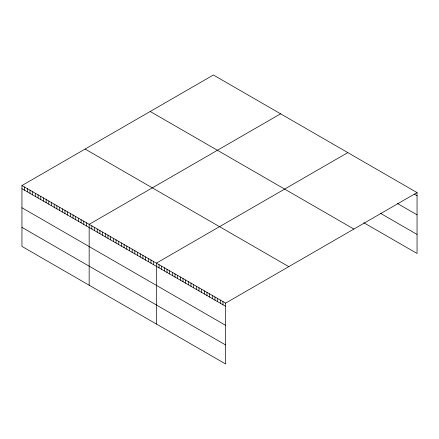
<?xml version="1.0" encoding="UTF-8"?>
<svg xmlns="http://www.w3.org/2000/svg" width="439" height="439" viewBox="0 0 439 439"><rect width="100%" height="100%" fill="white"/><g stroke="black" fill="none" stroke-linecap="round" stroke-linejoin="round"><path stroke-width="0.66" d="M21.95 185.527L225.619 303.113L225.619 363.997L21.95 246.411L21.95 185.527L213.381 75.003L417.05 192.589L417.05 253.473L363.783 222.721M280.592 113.811L89.161 224.329L89.161 285.213M347.803 152.613L156.372 263.137L156.372 324.015M225.619 303.113L417.05 192.589M414.389 194.236L417.05 195.772M397.339 203.438L417.05 214.814M380.295 213.211L417.05 234.431M150.209 111.479L353.878 229.065M85.122 149.057L288.791 266.643M21.95 188.71L225.619 306.296M21.95 207.751L225.619 325.337M21.95 227.369L225.619 344.955M222.952 301.577L222.952 304.759M220.29 300.04L220.29 303.223M217.629 298.498L217.629 301.681M214.962 296.962L214.962 300.144M212.3 295.425L212.3 298.608M209.639 293.889L209.639 297.071M206.972 292.352L206.972 295.535M204.311 290.81L204.311 293.993M201.649 289.274L201.649 292.456M198.982 287.737L198.982 290.92M196.321 286.201L196.321 289.383M193.659 284.664L193.659 287.847M190.992 283.122L190.992 286.305M188.331 281.586L188.331 284.768M185.67 280.049L185.67 283.232M183.003 278.513L183.003 281.695M180.341 276.971L180.341 280.153M177.674 275.434L177.674 278.617M175.013 273.898L175.013 277.08M172.351 272.361L172.351 275.544M169.684 270.825L169.684 274.007M167.023 269.283L167.023 272.465M164.362 267.746L164.362 270.929M161.695 266.21L161.695 269.392M159.033 264.673L159.033 267.856M153.683 261.584L153.683 264.766M150.994 260.031L150.994 263.213M148.305 258.478L148.305 261.66M145.616 256.925L145.616 260.107M142.927 255.372L142.927 258.555M140.239 253.819L140.239 257.002M137.55 252.271L137.55 255.454M134.861 250.718L134.861 253.901M132.172 249.165L132.172 252.348M129.489 247.612L129.489 250.795M126.8 246.059L126.8 249.242M124.111 244.507L124.111 247.689M121.422 242.959L121.422 246.142M118.733 241.406L118.733 244.589M116.044 239.853L116.044 243.036M113.355 238.3L113.355 241.483M110.666 236.747L110.666 239.93M107.978 235.194L107.978 238.377M105.289 233.641L105.289 236.824M102.6 232.094L102.6 235.277M99.916 230.541L99.916 233.724M97.228 228.988L97.228 232.171M94.539 227.435L94.539 230.618M91.85 225.882L91.85 229.065M86.472 222.776L86.472 225.959M83.783 221.229L83.783 224.411M81.094 219.676L81.094 222.858M78.405 218.123L78.405 221.305M75.717 216.57L75.717 219.752M73.028 215.017L73.028 218.199M70.339 213.464L70.339 216.647M67.655 211.916L67.655 215.099M64.967 210.363L64.967 213.546M62.278 208.81L62.278 211.993M59.589 207.257L59.589 210.44M56.9 205.704L56.9 208.887M54.211 204.151L54.211 207.334M51.522 202.598L51.522 205.781M48.833 201.051L48.833 204.234M46.144 199.498L46.144 202.681M43.456 197.945L43.456 201.128M40.767 196.392L40.767 199.575M38.078 194.839L38.078 198.022M35.394 193.286L35.394 196.469M32.706 191.739L32.706 194.921M30.017 190.186L30.017 193.369M27.328 188.633L27.328 191.816M24.639 187.08L24.639 190.263"/></g></svg>
